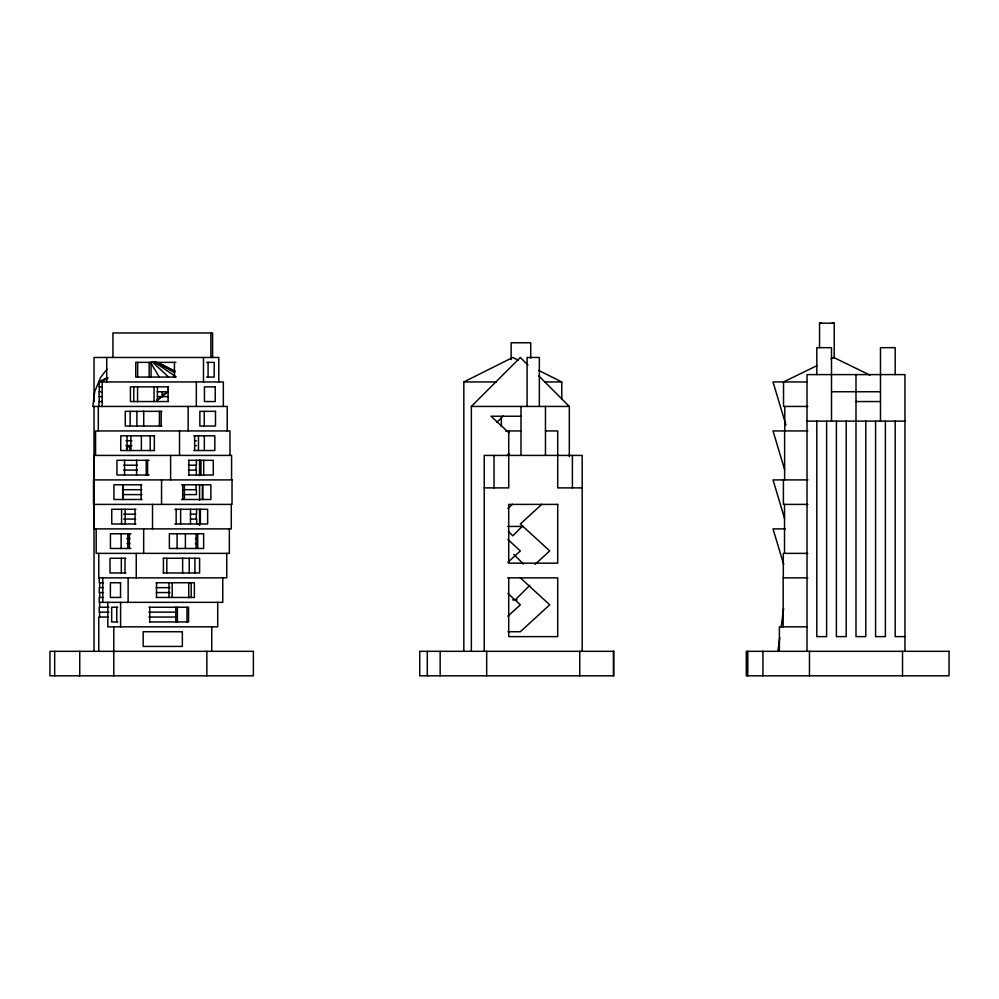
<?xml version="1.0" encoding="UTF-8"?>
<svg xmlns="http://www.w3.org/2000/svg" width="999" height="999" viewBox="0 0 999 999"><rect width="100%" height="100%" fill="white"/><g stroke="black" fill="none" stroke-linecap="round" stroke-linejoin="round"><path stroke-width="1.5" d="M777.909 651.323L779.744 637.549M781.181 626.835L783.628 608.466M106.98 369.168L100.549 377.547L94.768 391.483L92.807 406.443L227.21 406.443L227.21 430.931M471.353 651.323L471.353 406.443L520.342 357.467L527.959 365.085M496.828 422.415L503.209 416.021M522.539 526.061L512.799 535.814L508.466 531.48M514.922 600.212L529.832 585.314M506.768 455.606L509.028 453.534M507.904 508.441L512.425 504.295M541.808 504.295L520.342 523.988L549.725 550.924L535.027 564.385M507.904 562.312L520.342 550.924L507.904 539.522M507.904 616.196L520.342 604.795L507.904 593.394M126.423 448.563L129.795 445.616L129.795 450.524M167.982 386.85L167.982 391.745L162.113 396.64L162.113 391.745M156.843 400.724L161.95 396.64M156.818 399.912L160.664 397.465M163.012 394.543L166.721 392.445M100.849 381.955L107.717 378.346M105.27 379.158L107.992 377.759M98.651 381.955L106.818 377.872M463.823 651.323L463.823 381.955L512.799 357.467L518.231 360.189M817.007 365.622L783.541 381.955L783.541 406.443L807.804 406.443M830.956 358.828L833.74 357.467L869.992 375.149M819.542 347.677L819.542 323.189L834.24 323.189L834.24 358.391M821.69 323.189L819.542 323.189M832.08 323.189L834.24 323.189M175.836 362.362L135.752 362.362L135.752 377.06L175.836 377.06M206.643 362.362L214.198 362.362L214.198 377.06L206.643 377.06M463.823 381.955L496.466 381.955M544.667 381.955L561.775 381.955L561.775 399.076M807.342 381.955L773.014 381.955L785.926 424.987M102.123 386.85L99.176 386.85L99.176 381.955L223.339 381.955L223.339 406.443M168.456 386.85L130.432 386.85L130.432 401.548L168.456 401.548M102.123 391.745L99.088 391.745L99.088 396.64L102.098 396.64M157.255 391.745L167.982 391.745M831.505 391.745L880.481 391.745M157.355 396.64L167.919 396.64M102.098 401.548L98.976 401.548L98.976 406.443M855.993 401.548L880.481 401.548M471.353 406.443L569.318 406.443L569.318 456.643M161.888 411.338L125.262 411.338L125.262 426.036L161.888 426.036M520.929 416.233L490.946 416.233L509.028 432.817M807.017 421.128L904.969 421.128M505.469 430.931L520.979 430.931M545.466 430.931L557.704 430.931L557.704 487.887L582.192 487.887M807.804 430.931L773.014 430.931L784.59 469.518M154.533 435.826L120.742 435.826L120.742 450.524L154.533 450.524M193.893 435.826L214.835 435.826L214.835 450.524L193.893 450.524M126.074 440.721L131.918 440.721M195.117 440.721L196.503 440.721M125.862 445.616L131.856 445.616M195.117 445.616L196.503 445.616M149.101 460.314L116.945 460.314L116.945 475.012L149.101 475.012M188.449 460.314L213.287 460.314L213.287 475.012L188.424 475.012M123.751 465.209L137.3 465.209M188.374 465.209L196.391 465.209L196.391 460.314M123.739 470.104L137.3 470.104M188.374 470.104L196.378 470.104L196.378 475.012M807.891 479.907L773.014 479.907L784.59 518.493M141.783 484.802L113.923 484.802L113.923 499.5L142.033 499.5M181.606 484.802L210.876 484.802L210.876 499.5L181.606 499.5M484.24 487.887L508.728 487.887L508.728 430.931M122.402 489.697L141.783 489.697M183.779 489.697L196.428 489.697L196.428 494.592L183.953 494.592M122.627 494.592L142.033 494.592M807.891 504.395L783.403 504.395L783.403 479.907M135.876 509.29L111.738 509.29L111.738 523.988L135.876 523.988M174.862 509.29L207.642 509.29L207.642 523.988L174.862 523.988M123.639 514.185L135.664 514.185M190.322 514.185L196.591 514.185L196.591 509.29M123.739 519.08L135.664 519.08M190.422 519.08L196.691 519.08L196.691 523.988M507.779 526.436L523.251 526.436M785.326 528.883L773.014 528.883L783.703 564.497M130.931 533.778L110.427 533.778L110.427 548.476L130.931 548.476M126.723 538.673L129.895 538.673M195.392 538.673L196.903 538.673M126.923 543.581L129.895 543.581M195.392 543.581L196.903 543.581M807.791 553.371L783.303 553.371L783.303 577.859M125.824 558.266L110.015 558.266L110.015 572.964L125.824 572.964M163.249 558.266L199.6 558.266L199.6 572.964L163.249 572.964M507.717 577.859L557.704 577.859L557.704 636.625L508.728 636.625L508.728 577.859M807.791 577.859L783.166 577.859L783.166 626.835M103.434 582.754L99.251 582.754L99.251 577.859M120.729 582.754L110.39 582.754L110.39 597.452L120.729 597.452M156.144 582.754L194.368 582.754L194.368 597.452L156.344 597.452M103.446 587.649L99.263 587.649L99.263 592.557L103.446 592.557M156.144 587.649L169.93 587.649M156.344 592.557L169.93 592.557M103.434 597.452L99.251 597.452L99.251 602.347L222.752 602.347L222.752 577.859M512.425 599.899L517.07 599.899M108.891 607.242L99.213 607.242L99.213 612.137L108.891 612.137M117.72 607.242L111.651 607.242L111.651 621.94L117.72 621.94M149.001 607.242L188.574 607.242L188.574 621.94L149.375 621.94M148.863 612.137L177.023 612.137M108.092 617.045L98.764 617.045L98.764 651.323M148.863 617.045L176.586 617.045M807.392 626.835L779.382 626.835L779.382 651.323M507.967 631.73L520.342 631.73L549.725 604.795L520.342 577.859M904.969 636.625L895.179 636.625L895.179 421.128M538.648 370.392L561.775 381.955M158.466 362.912L174.775 371.066M157.155 362.362L174.9 371.453M158.591 363.224L173.714 371.153M155.732 362.05L174.713 372.764M154.021 361.838L175.899 376.71M152.148 361.725L168.107 376.623M538.836 375.961L569.318 406.443M513.861 554.433L523.439 564.023M150.662 362.625L159.128 376.798M904.969 651.323L904.969 374.6L807.017 374.6L807.017 651.323M902.522 651.323L902.522 675.811M895.179 374.6L895.179 347.664L880.481 347.664L880.481 421.128M885.376 421.128L885.376 636.625L875.586 636.625L875.586 421.128M865.796 421.128L865.796 636.625L855.993 636.625L855.993 374.6M846.203 421.128L846.203 636.625L836.4 636.625L836.4 421.128M831.505 421.128L831.505 347.664L816.807 347.664L816.807 374.6M826.61 421.128L826.61 636.625L816.807 636.625L816.807 421.128M809.465 651.323L809.465 675.811M784.764 406.443L784.764 430.931M784.627 430.931L784.627 479.907M784.527 504.395L784.527 553.371M762.936 651.323L762.936 675.811M747.789 651.323L747.789 675.811M613.386 651.323L613.386 675.811M582.192 651.323L582.192 455.419L484.24 455.419L484.24 651.323M579.745 651.323L579.745 675.811M572.402 455.419L572.402 487.887M545.466 406.443L545.466 455.419M539.335 406.443L539.335 357.467L527.097 357.467L527.097 406.443M530.731 358.079L530.731 342.769L511.138 342.769L511.138 359.603M520.979 406.443L520.979 455.419M501.336 417.707L501.336 426.523M494.03 455.419L494.03 487.887M486.688 651.323L486.688 675.811M440.159 651.323L440.159 675.811M427.285 651.323L427.285 675.811M231.581 479.907L231.581 455.419L93.943 455.419L93.943 479.907M231.268 504.395L231.268 528.883L94.256 528.883L94.256 504.395M229.97 455.419L229.97 430.931L95.554 430.931L95.554 455.419M229.345 528.883L229.345 553.371L96.179 553.371L96.179 528.883M226.748 553.371L226.748 577.859L98.776 577.859L98.776 553.371M218.793 381.955L218.793 357.467L94.031 357.467L94.031 401.848M217.707 602.347L217.707 626.835L107.817 626.835L107.817 602.347M212.587 357.467L212.587 332.979L112.937 332.979L112.937 357.467M211.738 626.835L211.738 651.323M210.876 332.979L210.876 357.467M208.067 362.362L208.067 377.06M206.843 651.323L206.843 675.811M204.333 435.826L204.333 450.524M204.258 411.338L204.258 426.036M203.709 460.314L203.709 475.012M203.471 357.467L203.471 381.955M202.797 484.802L202.797 499.5M202.372 484.802L202.372 499.5M200.961 460.314L200.961 475.012M200.362 509.29L200.362 523.988M199.575 459.79L199.575 475.624M199.575 484.702L199.575 500.274M199.575 509.527L199.575 525.511M198.476 435.826L198.476 450.524M197.702 533.778L197.702 548.476M196.341 381.955L196.341 406.443M196.291 514.185L196.291 519.08M196.079 465.209L196.079 470.104M196.091 484.802L196.091 489.697M196.104 533.778L196.104 548.476M194.917 558.266L194.917 572.964M194.655 435.826L194.655 450.524M191.196 582.754L191.196 597.452M190.484 509.29L190.484 523.988M189.198 558.266L189.198 572.964M188.898 460.314L188.898 475.012M188.736 582.454L188.736 597.752M188.149 406.443L188.149 430.931M186.975 607.242L186.975 621.94M185.389 533.778L185.389 548.476M184.39 484.802L184.39 499.5M182.692 484.802L182.692 499.5M182.642 557.966L182.642 573.264M180.632 509.29L180.632 523.988M179.52 430.931L179.52 455.419M177.397 607.242L177.397 621.94M177.085 533.478L177.085 548.776M176.149 509.29L176.149 523.988M175.799 607.242L175.799 621.94M174.45 362.362L174.45 377.06M172.178 582.754L172.178 597.452M170.604 455.419L170.604 479.907M169.006 582.754L169.006 597.452M168.094 386.85L168.094 401.548M166.808 558.266L166.808 572.964M163.411 558.266L163.411 572.964M161.551 479.907L161.551 504.395M161.201 411.338L161.201 426.036M159.44 411.338L159.44 426.036M157.43 386.85L157.43 401.548M156.518 582.754L156.518 597.452M154.333 435.826L154.333 450.524M154.058 386.85L154.058 401.548M152.522 504.395L152.522 528.883M151.074 362.362L151.074 377.06M150.2 435.527L150.2 450.824M149.738 607.242L149.738 621.94M149.163 362.362L149.163 377.06M147.602 460.314L147.602 475.012M146.216 460.314L146.216 475.012M143.719 411.026L143.719 426.336M143.669 528.883L143.669 553.371M141.371 435.826L141.371 450.524M141.146 484.802L141.146 499.5M137.662 362.362L137.662 377.06M137.575 386.538L137.575 401.848M136.888 411.338L136.888 426.036M136.626 460.314L136.626 475.012M136.251 553.371L136.251 577.859M135.04 509.29L135.04 523.988M133.804 386.85L133.804 401.548M130.869 435.826L130.869 450.524M130.145 411.338L130.145 426.036M129.42 533.778L129.42 548.476M128.134 577.859L128.134 602.347M127.822 533.778L127.822 548.476M127.048 435.826L127.048 450.524M125.162 509.29L125.162 523.988M125.012 558.266L125.012 572.964M124.563 460.314L124.563 475.012M123.152 484.802L123.152 499.5M122.727 484.802L122.727 499.5M121.578 509.29L121.578 523.988M121.329 558.266L121.329 572.964M121.141 533.778L121.141 548.476M120.529 582.754L120.529 597.452M120.604 602.347L120.604 626.835M116.758 607.242L116.758 621.94M113.786 626.835L113.786 675.811M106.731 357.467L106.731 381.955M102.785 577.859L102.785 602.347M102.185 381.955L102.185 406.443M99.688 582.754L99.675 587.649M99.663 592.557L99.663 597.452M99.663 602.347L99.638 607.242M99.6 612.137L99.6 617.045M99.388 386.85L99.388 391.745M99.276 396.64L99.276 401.548M98.314 406.443L98.314 430.931M94.031 406.443L94.031 651.323M79.745 651.323L79.745 675.811M54.683 651.323L54.683 675.811M215.247 386.85L204.445 386.85L204.445 401.548L215.247 401.548L215.247 386.85M215.484 411.338L199.862 411.338L199.862 426.036L215.484 426.036L215.484 411.338M232.018 479.907L93.506 479.907L93.506 504.395L232.018 504.395L232.018 479.907M557.704 504.395L508.728 504.395L508.728 563.161L557.704 563.161L557.704 504.395M203.646 533.778L169.368 533.778L169.368 548.476L203.646 548.476L203.646 533.778M182.355 631.73L143.169 631.73L143.169 646.428L182.355 646.428L182.355 631.73M253.371 651.323L49.95 651.323L49.95 675.811L253.371 675.811L253.371 651.323M613.786 651.323L419.742 651.323L419.742 675.811L613.786 675.811L613.786 651.323M949.05 651.323L746.303 651.323L746.303 675.811L949.05 675.811L949.05 651.323"/></g></svg>
